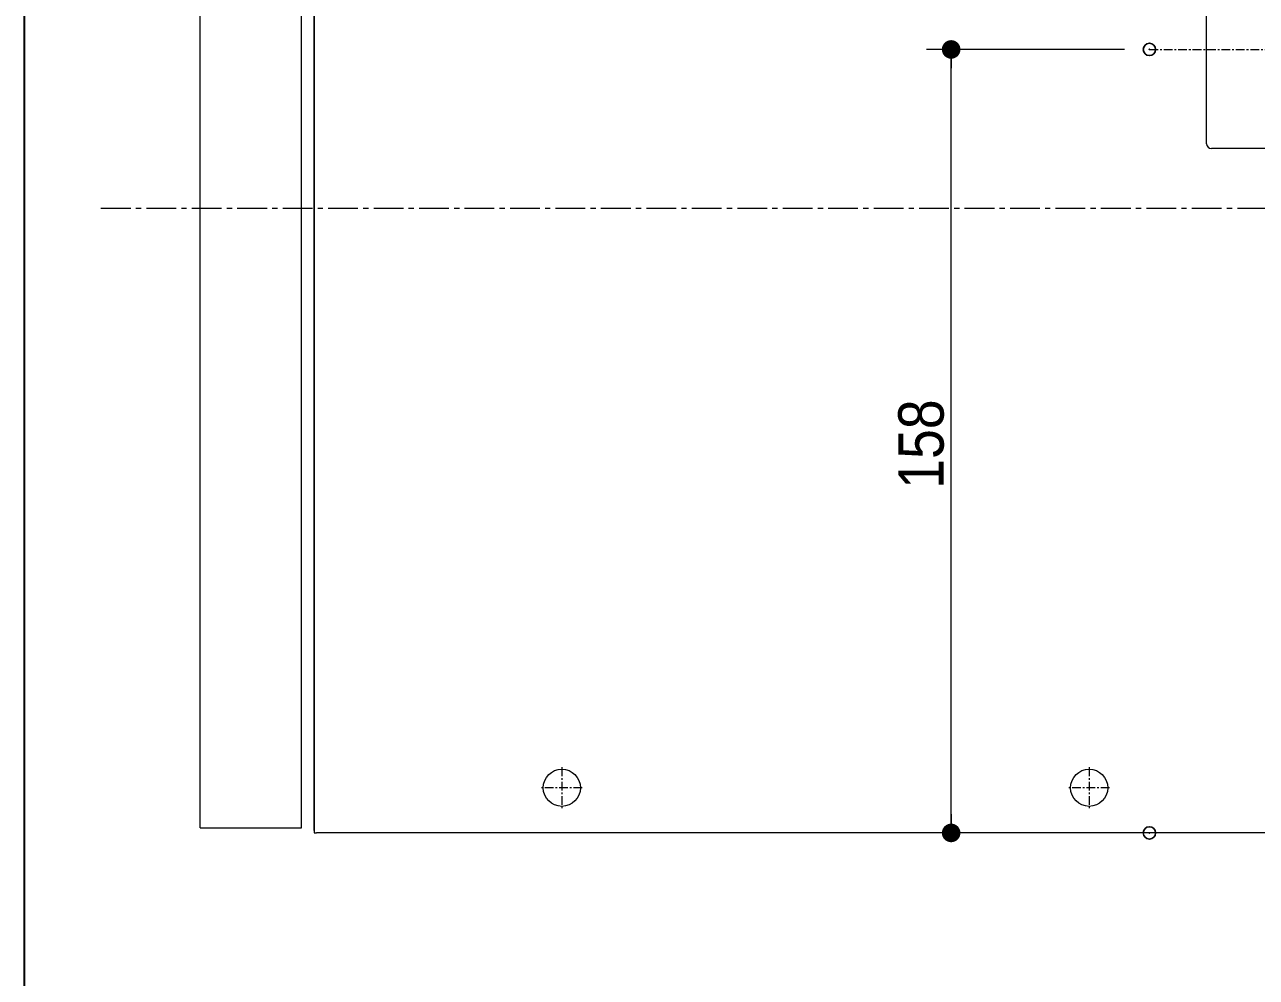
# Model space of a CAD drawing. Units: millimetres, scale not verified. Extents: x -1516 to 1516, y -761 to 761.
# Drawn here: x -1446.9 to -1198.3, y -569.1 to -377 of the extents above; entities that cross this region are included whole.
import ezdxf
from ezdxf.enums import TextEntityAlignment as Align

# ---------------------------------------------------------------- set-up
doc = ezdxf.new("R2010")
doc.units = ezdxf.units.MM
doc.header["$LTSCALE"] = 5
doc.header["$PDMODE"] = 32
doc.header["$PDSIZE"] = 2.5
doc.linetypes.add('USER1', pattern=[9.172222, 5.997222, -1.058333, 1.058333, -1.058333])
doc.linetypes.add('USER2', pattern=[2.91, 1.76, -0.4, 0.35, -0.4])
for name, color, linetype, lineweight in [('0-0_3一般', 7, 'Continuous', 15), ('0-2_1図面枠', 7, 'Continuous', 20), ('0-3_2寸法-1', 7, 'Continuous', 15), ('0-4_0', 7, 'Continuous', 25)]:
    doc.layers.add(name, color=color, linetype=linetype, lineweight=lineweight)
doc.layers.add('0-5_Defpoints', color=7, linetype='Continuous')
doc.styles.add('ＭＳ Ｐゴシック', font='')
doc.styles.get('ＭＳ Ｐゴシック').set_extended_font_data('MS PGothic')

# ---------------------------------------------------------------- blocks, each defined once
blk = doc.blocks.new('グループ-26')
at = {"layer": '0-0_3一般'}
for p, q in [((-4823, -2694.96), (-4823, -1492.46)), ((-4720.5, -1924.96), (-4720.5, -1510.96)), ((-4720.5, -2469.96), (-4720.5, -1924.96)), ((-4720.5, -2474.96), (-4720.5, -1924.96))]:
    blk.add_line(p, q, dxfattribs=at)
blk.add_lwpolyline([(-4823, -2694.96), (-4720.5, -2694.96), (-4720.5, -1924.96)], dxfattribs=at)
blk = doc.blocks.new('グループ-27')
at = {"layer": '0-0_3一般', "linetype": 'USER2'}
for p, q in [((-3707.5, -1766.74), (-3707.5, -2054.24)), ((-3865.21, -1910.02), (-3677.5, -1910.02)), ((-3677.5, -1910.02), (-3672.5, -1910.02)), ((-3672.5, -1910.02), (-3562.21, -1910.02))]:
    blk.add_line(p, q, dxfattribs=at)
at = {"layer": '0-0_3一般'}
for p, q in [((-3802.5, -1810.02), (-3612.5, -1810.02)), ((-3807.5, -2005.02), (-3807.5, -1815.02)), ((-3607.5, -1815.02), (-3607.5, -2005.02)), ((-3612.5, -2010.02), (-3802.5, -2010.02))]:
    blk.add_line(p, q, dxfattribs=at)
blk.add_circle((-3707.5, -1910.02), 35, dxfattribs=at)
for centre, start, end in [((-3802.5, -1815.02), 90, 180), ((-3612.5, -1815.02), 0, 90), ((-3802.5, -2005.02), 180, 270), ((-3612.5, -2005.02), 270, 0)]:
    blk.add_arc(centre, 5, start, end, dxfattribs=at)
blk = doc.blocks.new('グループ-28')
at = {"layer": '0-0_3一般'}
for p, q in [((-4708, -1439.96), (-4708, -2700)), ((-4708, -2691.96), (-4708, -1447.96)), ((-4708, -2697.46), (-4708, -2691.96)), ((-4708, -2700), (-4705.5, -2700)), ((-3737, -2700), (-4705.5, -2700)), ((-4228, -2700), (-4705.5, -2700))]:
    blk.add_line(p, q, dxfattribs=at)
at = {"layer": '0-0_3一般', "linetype": 'USER1'}
blk.add_line((-4923, -2069.96), (-2492.5, -2069.96), dxfattribs=at)
at = {"layer": '0-0_3一般', "linetype": 'USER2'}
for p, q in [((-4458, -2633.84), (-4458, -2675.09)), ((-3926, -2633.84), (-3926, -2675.09)), ((-4437.38, -2654.46), (-4478.63, -2654.46)), ((-3905.38, -2654.46), (-3946.63, -2654.46))]:
    blk.add_line(p, q, dxfattribs=at)
at = {"layer": '0-0_3一般'}
for centre in [(-4458, -2654.46), (-3926, -2654.46)]:
    blk.add_circle(centre, 18.75, dxfattribs=at)
for name in ['グループ-26', 'グループ-27']:
    blk.add_blockref(name, (0, 0), dxfattribs=at)
blk = doc.blocks.new('グループ-31')
at = {"layer": '0-2_1図面枠', "lineweight": 35}
blk.add_lwpolyline([(-5000, 3462.5), (5000, 3462.5), (5000, -3462.5), (-5000, -3462.5)], close=True, dxfattribs=at)
blk = doc.blocks.new('図面枠')
at = {"layer": '0-2_1図面枠'}
blk.add_blockref('グループ-31', (0, 0), dxfattribs=at)
blk = doc.blocks.new('_Dot')
at = {"layer": '0-4_0'}
blk.add_line((-2.5, 0), (-5, 0), dxfattribs=at)
for points in [[(0, 0), (-2.5, 0), (-2.48, 0.313)], [(0, 0), (-2.48, -0.313), (-2.5, 0)], [(0, 0), (-2.48, 0.313), (-2.421, 0.622)], [(0, 0), (-2.421, -0.622), (-2.48, -0.313)], [(0, 0), (-2.421, 0.622), (-2.324, 0.92)], [(0, 0), (-2.324, -0.92), (-2.421, -0.622)], [(0, 0), (-2.324, 0.92), (-2.191, 1.204)], [(0, 0), (-2.191, -1.204), (-2.324, -0.92)], [(0, 0), (-2.191, 1.204), (-2.023, 1.469)], [(0, 0), (-2.023, -1.469), (-2.191, -1.204)], [(0, 0), (-2.023, 1.469), (-1.822, 1.711)], [(0, 0), (-1.822, -1.711), (-2.023, -1.469)], [(0, 0), (-1.822, 1.711), (-1.594, 1.926)], [(0, 0), (-1.594, -1.926), (-1.822, -1.711)], [(0, 0), (-1.594, 1.926), (-1.34, 2.111)], [(0, 0), (-1.34, -2.111), (-1.594, -1.926)], [(0, 0), (-1.34, 2.111), (-1.064, 2.262)], [(0, 0), (-1.064, -2.262), (-1.34, -2.111)], [(0, 0), (-1.064, 2.262), (-0.773, 2.378)], [(0, 0), (-0.773, -2.378), (-1.064, -2.262)], [(0, 0), (-0.773, 2.378), (-0.468, 2.456)], [(0, 0), (-0.468, -2.456), (-0.773, -2.378)], [(0, 0), (-0.468, 2.456), (-0.157, 2.495)], [(0, 0), (-0.157, -2.495), (-0.468, -2.456)], [(0, 0), (-0.157, 2.495), (0.157, 2.495)], [(0, 0), (0.157, -2.495), (-0.157, -2.495)], [(0, 0), (0.157, 2.495), (0.468, 2.456)], [(0, 0), (0.468, 2.456), (0.773, 2.378)], [(0, 0), (0.773, 2.378), (1.064, 2.262)], [(0, 0), (1.064, 2.262), (1.34, 2.111)], [(0, 0), (1.34, 2.111), (1.594, 1.926)], [(0, 0), (1.594, 1.926), (1.822, 1.711)], [(0, 0), (1.822, 1.711), (2.023, 1.469)], [(0, 0), (2.023, 1.469), (2.191, 1.204)], [(0, 0), (2.191, 1.204), (2.324, 0.92)], [(0, 0), (2.324, 0.92), (2.421, 0.622)], [(0, 0), (2.421, 0.622), (2.48, 0.313)], [(0, 0), (2.48, 0.313), (2.5, 0)], [(0, 0), (0.468, -2.456), (0.157, -2.495)], [(0, 0), (0.773, -2.378), (0.468, -2.456)], [(0, 0), (1.064, -2.262), (0.773, -2.378)], [(0, 0), (1.34, -2.111), (1.064, -2.262)], [(0, 0), (1.594, -1.926), (1.34, -2.111)], [(0, 0), (1.822, -1.711), (1.594, -1.926)], [(0, 0), (2.023, -1.469), (1.822, -1.711)], [(0, 0), (2.191, -1.204), (2.023, -1.469)], [(0, 0), (2.324, -0.92), (2.191, -1.204)], [(0, 0), (2.421, -0.622), (2.324, -0.92)], [(0, 0), (2.48, -0.313), (2.421, -0.622)], [(0, 0), (2.5, 0), (2.48, -0.313)]]:
    blk.add_solid(points, dxfattribs=at)

msp = doc.modelspace()

# ---------------------------------------------------------------- linework, layer by layer
at = {"layer": '0-3_2寸法-1'}
for p, q in [((-1224.918, -382), (-1264.918, -382)), ((-1259.918, -536.248), (-1259.918, -385.752)), ((-1224.918, -540), (-1264.918, -540))]:
    msp.add_line(p, q, dxfattribs=at)
at = {"layer": '0-5_Defpoints'}
for p in [(-1259.918, -382), (-1219.918, -382), (-1219.918, -540)]:
    msp.add_point(p, dxfattribs=at)

# ---------------------------------------------------------------- block references
at = {"layer": '0-0_3一般', "xscale": 0.2, "yscale": 0.2}
msp.add_blockref('グループ-28', (-446.875, 0), dxfattribs=at)
at = {"layer": '0-2_1図面枠', "xscale": 0.2, "yscale": 0.2}
msp.add_blockref('図面枠', (-446.875, 0), dxfattribs=at)
at = {"layer": '0-3_2寸法-1', "xscale": 0.7503418, "yscale": 0.7503418}
for p, rotation in [((-1259.918, -382), 90), ((-1259.918, -540), 270)]:
    msp.add_blockref('_Dot', p, dxfattribs=dict(at, rotation=rotation))

# ---------------------------------------------------------------- texts
at = {"layer": '0-3_2寸法-1', "style": 'ＭＳ Ｐゴシック', "width": 0.9}
msp.add_text('158', height=9.164, rotation=90, dxfattribs=at).set_placement((-1258.678, -470.581), align=Align.BOTTOM_LEFT)

doc.saveas('drawing.dxf')
